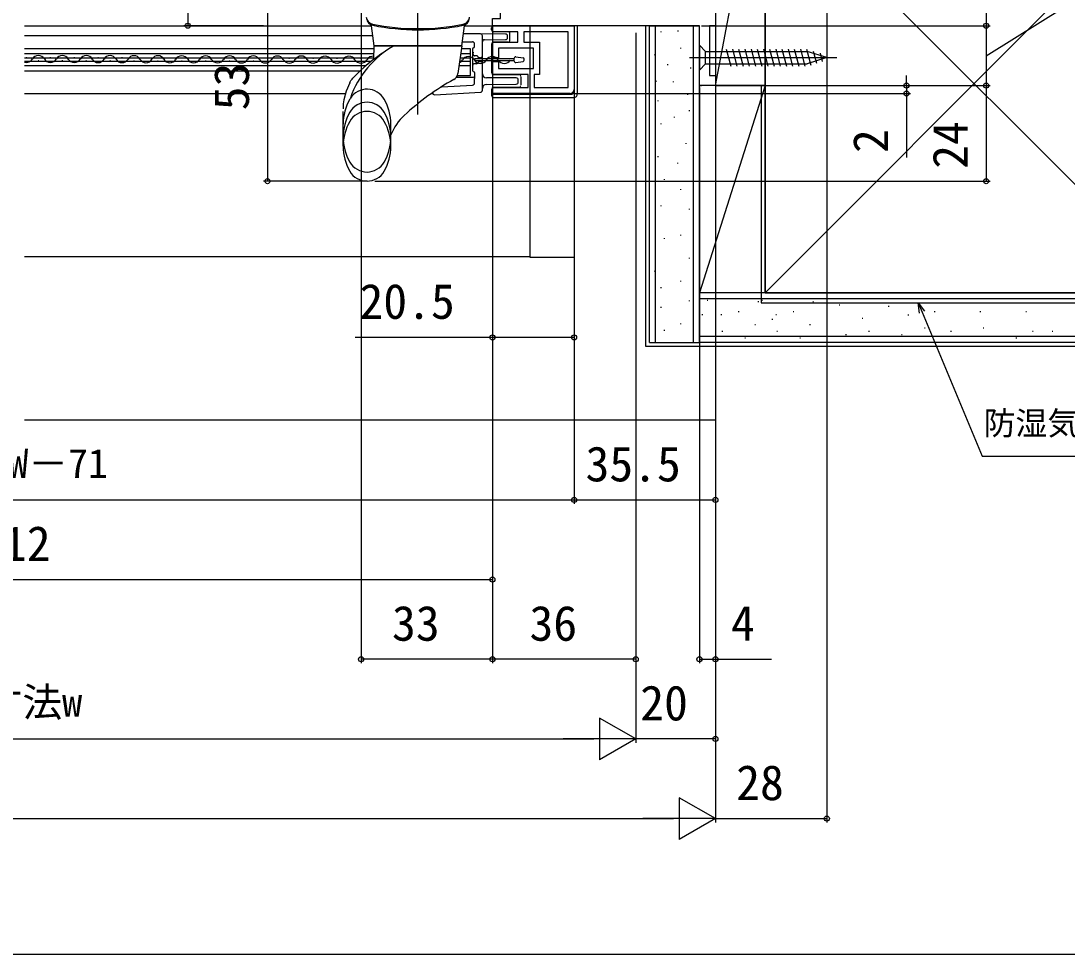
# Model space of a CAD drawing. Units: millimetres, scale not verified. Extents: x -525 to 525, y -783 to 778.
# Drawn here: x 0.6 to 263.4, y -782.7 to -548.5 of the extents above; entities that cross this region are included whole.
import ezdxf
from ezdxf.enums import TextEntityAlignment as Align

# ---------------------------------------------------------------- set-up
doc = ezdxf.new("R2010")
doc.units = ezdxf.units.MM
doc.header["$LTSCALE"] = 4
for name, color, linetype in [('0-3_YKK_11', 7, 'Continuous'), ('0-5_YKK_12', 2, 'Continuous'), ('0-6_YKK_13', 4, 'Continuous'), ('0-8_YKK_D', 6, 'Continuous'), ('0-9_YKK_ZWAK', 7, 'Continuous'), ('0-A_YSS_K', 3, 'Continuous'), ('0-B_YSS_KE', 3, 'Continuous')]:
    doc.layers.add(name, color=color, linetype=linetype)
doc.styles.add('ＭＳ ゴシック', font='')
doc.styles.get('ＭＳ ゴシック').set_extended_font_data('MS Gothic')

msp = doc.modelspace()

# ---------------------------------------------------------------- linework, layer by layer
at = {"layer": '0-3_YKK_11'}
for points in [[(175, -435.7), (175, -496.3), (203, -496.3), (203, -499.7), (201.1, -499.7), (200.6, -499.2), (200.1, -498.7), (175, -498.7), (175, -549.7), (173.5, -549.7), (173.5, -562.2), (175, -562.2), (175, -564.7), (171, -564.7), (171, -549.7), (119, -549.7), (119, -547.9), (121, -547.9), (121, -539.7), (124.3, -539.7)], [(119, -549.7), (139.5, -549.7), (139.5, -565.7)], [(138.5, -566.7), (119, -566.7), (119, -565.2), (128, -565.2), (128, -561.9), (119, -561.9), (119, -558.65), (120.5, -558.65), (120.5, -560.4), (129.3, -560.4), (129.3, -555.3), (120.5, -555.3), (120.5, -557.75), (119, -557.75), (119, -553.8), (125.4, -553.8), (125.4, -551.2), (119, -551.2), (119, -549.7)]]:
    msp.add_lwpolyline(points, dxfattribs=at)
msp.add_lwpolyline([(138, -565.2), (138, -551.2), (126.9, -551.2), (126.9, -553.8), (130.8, -553.8), (130.8, -561.9), (129.5, -561.9), (129.5, -565.2)], close=True, dxfattribs=at)
msp.add_arc((138.5, -565.7), 1, 270.00001, 359.99999, dxfattribs=at)
at = {"layer": '0-5_YKK_12'}
for p, q in [((1.5, -549.7), (88.597, -549.7)), ((112.002, -549.7), (119.5, -549.7)), ((1.5, -552.17), (88.944, -552.17)), ((1.5, -555.37), (89.276, -555.37)), ((89.273, -555.47), (1.5, -555.47)), ((1.5, -556.67), (89.231, -556.67)), ((111.023, -556.67), (113.5, -556.67)), ((113.5, -555.47), (111.191, -555.47)), ((113.5, -562.17), (113.5, -555.47)), ((1.5, -557.72), (89.194, -557.72)), ((1.5, -558.62), (88.573, -558.62)), ((1.5, -559.67), (87.292, -559.67)), ((1.871, -557.634), (2.071, -557.634)), ((4.869, -558.401), (5.069, -558.401)), ((7.871, -557.648), (8.071, -557.649)), ((10.869, -558.415), (11.069, -558.416)), ((13.871, -557.662), (14.071, -557.663)), ((16.869, -558.43), (17.069, -558.43)), ((19.871, -557.677), (20.071, -557.677)), ((22.869, -558.444), (23.069, -558.445)), ((25.871, -557.691), (26.071, -557.692)), ((28.869, -558.459), (29.069, -558.459)), ((31.871, -557.706), (32.071, -557.706)), ((34.869, -558.473), (35.069, -558.473)), ((37.871, -557.72), (38.071, -557.721)), ((40.869, -558.487), (41.069, -558.488)), ((43.871, -557.735), (44.071, -557.735)), ((46.869, -558.502), (47.069, -558.502)), ((49.871, -557.749), (50.071, -557.75)), ((52.869, -558.516), (53.069, -558.517)), ((55.871, -557.764), (56.071, -557.764)), ((58.869, -558.531), (59.069, -558.531)), ((61.871, -557.778), (62.071, -557.778)), ((64.869, -558.545), (65.069, -558.546)), ((67.871, -557.792), (68.071, -557.793)), ((70.869, -558.56), (71.069, -558.56)), ((73.871, -557.807), (74.071, -557.807)), ((76.869, -558.574), (77.069, -558.574)), ((79.871, -557.821), (80.071, -557.822)), ((82.869, -558.588), (83.069, -558.589)), ((85.871, -557.836), (86.071, -557.836)), ((110.601, -559.67), (113.5, -559.67)), ((110.749, -558.62), (113.5, -558.62)), ((110.875, -557.72), (113.5, -557.72)), ((115.871, -557.908), (116.071, -557.908)), ((118.869, -558.675), (119.069, -558.676)), ((121.871, -557.922), (122.071, -557.923)), ((1.5, -560.97), (85.834, -560.97)), ((110.192, -562.17), (113.5, -562.17)), ((171, -564.7), (171.5, -564.7)), ((1.5, -566.67), (82.039, -566.67)), ((103.72, -566.67), (104, -566.67)), ((104, -566.476), (104, -566.67)), ((128.5, -607.7), (1.5, -607.7))]:
    msp.add_line(p, q, dxfattribs=at)
for centre, start, end in [((1.972, -557.175), 254.05507, 330.65963), ((4.968, -558.859), 29.06471, 150.65963), ((7.972, -557.19), 209.06471, 330.65963), ((10.968, -558.874), 29.06471, 150.65963), ((13.972, -557.204), 209.06471, 330.65963), ((16.968, -558.888), 29.06471, 150.65963), ((19.972, -557.219), 209.06471, 330.65963), ((22.968, -558.903), 29.06471, 150.65963), ((25.972, -557.233), 209.06471, 330.65963), ((28.968, -558.917), 29.06471, 150.65963), ((31.972, -557.248), 209.06471, 330.65963), ((34.968, -558.932), 29.06471, 150.65963), ((37.972, -557.262), 209.06471, 330.65963), ((40.968, -558.946), 29.06471, 150.65963), ((43.972, -557.276), 209.06471, 330.65963), ((46.968, -558.96), 29.06471, 150.65963), ((49.972, -557.291), 209.06471, 330.65963), ((52.968, -558.975), 29.06471, 150.65963), ((55.972, -557.305), 209.06471, 330.65963), ((58.968, -558.989), 29.06471, 150.65963), ((61.972, -557.32), 209.06471, 330.65963), ((64.968, -559.004), 29.06471, 150.65963), ((67.972, -557.334), 209.06471, 330.65963), ((70.968, -559.018), 29.06471, 150.65963), ((73.972, -557.349), 209.06471, 330.65963), ((76.968, -559.033), 29.06471, 150.65963), ((79.972, -557.363), 209.06471, 330.65963), ((82.968, -559.047), 29.06471, 150.65963), ((85.972, -557.378), 209.06471, 330.65963), ((88.968, -559.062), 82.33092, 150.65963), ((109.972, -557.435), 294.91828, 330.65963), ((112.968, -559.119), 29.06471, 150.65963), ((115.972, -557.45), 209.06471, 330.65963), ((118.968, -559.134), 29.06471, 150.65963), ((121.972, -557.464), 209.06471, 330.65963)]:
    msp.add_arc(centre, 1.718, start, end, dxfattribs=at)
at = {"layer": '0-6_YKK_13'}
for p, q in [((100.299, -571.955), (100.299, -521.921)), ((89.299, -554.7), (88.599, -549.713)), ((111.299, -554.7), (112, -549.713)), ((122.304, -551.775), (116.004, -551.72)), ((118.8, -550.7), (118.8, -550.2)), ((122.9, -551.2), (119.3, -551.2)), ((123.4, -553.3), (123.4, -551.7)), ((139.6, -565.9), (139.6, -549.7)), ((111.437, -553.72), (114, -553.72)), ((114.5, -554.92), (114.5, -554.22)), ((116.5, -556.334), (116.5, -552.22)), ((116.996, -553.216), (122.304, -553.169)), ((118.8, -554.3), (118.8, -561.4)), ((122.9, -553.8), (119.3, -553.8)), ((122.8, -552.669), (122.8, -552.275)), ((89.179, -558.152), (89.299, -554.7)), ((89.299, -554.7), (111.299, -554.7)), ((111.299, -554.7), (89.299, -554.7)), ((111.299, -554.7), (110.314, -561.709)), ((114, -555.512), (114, -560.921)), ((114.127, -556.334), (114.092, -556.72)), ((116.5, -557.246), (116.5, -556.334)), ((171.001, -554.6), (172.551, -556.15)), ((172.551, -556.15), (198.085, -556.15)), ((177.746, -555.6), (178.871, -559.8)), ((179.299, -555.6), (180.424, -559.8)), ((180.852, -555.6), (181.977, -559.8)), ((182.404, -555.6), (183.53, -559.8)), ((183.957, -555.6), (185.083, -559.8)), ((185.51, -555.6), (186.636, -559.8)), ((187.063, -555.6), (188.189, -559.8)), ((188.616, -555.6), (189.742, -559.8)), ((190.169, -555.6), (191.295, -559.8)), ((191.722, -555.6), (192.847, -559.8)), ((193.275, -555.6), (194.4, -559.8)), ((194.828, -555.6), (195.953, -559.8)), ((196.381, -555.6), (197.506, -559.8)), ((197.934, -555.6), (198.99, -559.541)), ((203.001, -557.7), (198.085, -556.15)), ((199.608, -556.053), (200.422, -559.089)), ((201.304, -556.588), (201.854, -558.638)), ((124.504, -558), (114.504, -558)), ((114.522, -557.22), (114.593, -557.22)), ((114.593, -559.22), (114.522, -559.22)), ((114.593, -557.22), (114.592, -557.22)), ((115, -557.22), (114.593, -557.22)), ((115.5, -557.72), (115.5, -557.744)), ((116, -557.744), (115.5, -557.744)), ((115.5, -557.744), (115.5, -558)), ((115.5, -558.4), (115.5, -558.696)), ((115.5, -558.696), (115.5, -558.72)), ((115.5, -558.696), (116, -558.696)), ((116, -557.744), (116, -558)), ((116, -558.4), (116, -558.696)), ((116.5, -558.043), (116.5, -557.246)), ((116.5, -560.106), (116.5, -559.194)), ((124.504, -558.605), (124.504, -557.795)), ((124.846, -557.498), (126.746, -557.765)), ((124.846, -558.902), (126.746, -558.635)), ((127.004, -558.338), (127.004, -558.062)), ((168.501, -557.7), (205.501, -557.7)), ((172.551, -559.25), (198.085, -559.25)), ((203.001, -557.7), (198.085, -559.25)), ((203.001, -557.7), (198.085, -559.25)), ((114.567, -562.853), (114.567, -561.52)), ((116.5, -565.89), (116.5, -560.106)), ((119.3, -561.9), (125.6, -561.9)), ((83.937, -562.855), (83.932, -562.862)), ((106.248, -565.048), (106.313, -564.98)), ((106.313, -564.98), (114.029, -564.576)), ((109.99, -562.553), (114.267, -562.553)), ((114.503, -562.917), (114.567, -562.853)), ((114.503, -564.076), (114.503, -562.917)), ((125.004, -562.794), (117.491, -562.729)), ((117.491, -564.411), (125.004, -564.346)), ((125.5, -563.846), (125.5, -563.294)), ((126.1, -562.5), (126.1, -564.5)), ((104, -566.476), (104, -566.493)), ((104.526, -566.992), (116.026, -566.39)), ((106.154, -565.053), (106.248, -565.048)), ((118.8, -565.7), (118.8, -567.2)), ((118.8, -566.9), (138.6, -566.9)), ((125.6, -565.2), (119.3, -565.2)), ((119.3, -567.7), (139.4, -567.7)), ((81.499, -579.95), (81.499, -571.2))]:
    msp.add_line(p, q, dxfattribs=at)
for points in [[(116.004, -551.72), (116, -551.72), (111.713, -551.757)], [(140.4, -566.7), (140.4, -549.7), (119.3, -549.7)], [(171.001, -554.6), (171.001, -560.8), (172.551, -559.25), (172.551, -556.15)], [(114.504, -558), (114.504, -558.4), (124.504, -558.4)], [(115, -559.22), (114.593, -559.22), (114.592, -559.22)], [(116.5, -559.194), (116.5, -558.397), (116.5, -558.043)], [(83.151, -563.986), (82.234, -566.068), (81.671, -568.322), (81.543, -569.33), (81.487, -570.544)], [(83.151, -563.977), (83.252, -563.8), (83.359, -563.626), (83.472, -563.456), (83.59, -563.289), (83.759, -563.068), (83.939, -562.854)], [(83.151, -563.977), (83.252, -563.8), (83.359, -563.626), (83.472, -563.456), (83.59, -563.289), (83.759, -563.068), (83.932, -562.862)], [(93.499, -579.95), (93.499, -577.066), (93.499, -574.075)]]:
    msp.add_lwpolyline(points, dxfattribs=at)
msp.add_lwpolyline([(128.5, -549.7), (139.5, -549.7), (139.5, -607.9), (128.5, -607.9)], close=True, dxfattribs=at)
for centre, radius, start, end in [((89.306, -547.327), 2, 185, 258.63714), ((89.35, -547.615), 2, 185, 258.68311), ((111.249, -547.615), 2, 281.31689, 355), ((111.293, -547.327), 2, 281.36286, 355), ((88.103, -549.783), 0.5, 8, 60.10277), ((100.299, -492.62), 57.8, 258.63714, 281.36286), ((100.299, -492.9), 57.8, 258.68311, 281.31689), ((112.495, -549.783), 0.5, 119.89723, 172), ((116, -552.22), 0.5, 0, 89.5), ((119.3, -550.2), 0.5, 90, 180), ((119.3, -550.7), 0.5, 180, 270), ((122.3, -552.275), 0.5, 0, 89.5), ((122.9, -551.7), 0.5, 0, 90), ((117, -553.716), 0.5, 90.5, 180), ((119.3, -554.3), 0.5, 90, 180), ((122.3, -552.669), 0.5, 270.5, 0), ((122.9, -553.3), 0.5, 270, 0), ((105.929, -575.61), 23.9, 118.9674, 161.04434), ((115.179, -592.4), 43, 122.48461, 136.59983), ((114.522, -559.72), 0.5, 90.00106, 180.00113), ((115, -557.72), 0.5, 0, 90), ((115, -558.72), 0.5, 270, 0), ((116.001, -557.245), 0.499, 269.86814, 359.86749), ((116.001, -559.195), 0.499, 0.13256, 90.13181), ((124.804, -557.795), 0.3, 82, 180), ((124.804, -558.605), 0.3, 180, 278), ((126.704, -558.062), 0.3, 0, 82), ((126.704, -558.338), 0.3, 278, 0), ((108.334, -561.431), 2, 299.14287, 352), ((117.5, -561.729), 1, 180, 269.5), ((119.3, -561.4), 0.5, 180, 270), ((125.6, -562.4), 0.5, 0, 90), ((141.449, -620.823), 66, 119.14287, 132.53524), ((114.003, -564.076), 0.5, 273.00166, 359.99834), ((117.5, -565.411), 1, 90.5, 180), ((125, -563.294), 0.5, 0, 89.5), ((125, -563.846), 0.5, 270.5, 0), ((125.6, -564.7), 0.5, 270, 0), ((87.499, -570.611), 5, 29.86283, 146.75851), ((104.5, -566.493), 0.5, 180, 273), ((116, -565.89), 0.5, 273, 0), ((119.3, -565.7), 0.5, 90, 180), ((119.3, -567.2), 0.5, 180, 270), ((138.6, -565.9), 1, 270, 0), ((139.4, -566.7), 1, 270, 0), ((94.031, -574.361), 12.531, 150.13717, 180), ((87.499, -570.611), 5, 146.75851, 150.13717), ((87.499, -573.901), 5, 29.86283, 150.13717), ((80.968, -574.361), 12.531, 0, 29.86283), ((94.031, -577.651), 12.531, 150.13717, 209.86283), ((87.499, -576.2), 5, 29.86283, 150.13717), ((80.968, -577.651), 12.531, 330.13717, 29.86283), ((105.619, -581.769), 13, 132.53524, 158.78961), ((94.031, -579.95), 12.531, 150.13717, 180), ((80.968, -579.95), 12.531, 0, 29.86283), ((94.031, -579.95), 12.531, 180, 209.86283), ((80.968, -579.95), 12.531, 330.13717, 0), ((87.499, -581.401), 5, 209.86283, 330.13717), ((87.499, -583.7), 5, 209.86283, 330.13717)]:
    msp.add_arc(centre, radius, start, end, dxfattribs=at)
for centre, major_axis, ratio, start_param, end_param in [((114, -554.22), (-0.354, -0.354), 0.999924, 2.3562326, 3.9269527), ((114.3, -555.512), (-0.212, 0.212), 0.999924, 5.6652293, 7.0685454), ((114.592, -556.72), (-0.337, 0.369), 0.999579, 0.8308003, 2.4007602), ((114.2, -554.92), (-0.212, 0.212), 0.999924, 2.5236367, 3.9269527), ((114.3, -560.921), (-0.212, -0.212), 0.999924, 5.4978252, 7.0138864), ((114.267, -561.52), (-0.212, -0.212), 0.999924, 2.3562326, 3.8722937), ((114.267, -562.853), (-0.212, -0.212), 0.999924, 2.3562326, 3.9269527), ((106.233, -564.748), (0.207, 0.218), 0.99992, 3.694205, 3.9531306)]:
    msp.add_ellipse(centre, major_axis=major_axis, ratio=ratio, start_param=start_param, end_param=end_param, dxfattribs=at)
at = {"layer": '0-8_YKK_D'}
for p, q in [((42.499, -434.7), (42.499, -549.7)), ((203, -499.589), (203, -749.7)), ((243, -499.7), (243, -549.7)), ((62.499, -535.7), (62.499, -588.7)), ((86, -535.7), (86, -709.7)), ((61.499, -549.7), (41.499, -549.7)), ((119, -549.8), (119, -689.7)), ((119, -551.427), (119, -709.7)), ((155, -551.427), (155, -709.7)), ((171.5, -549.7), (244, -549.7)), ((172.5, -549.7), (244, -549.7)), ((243, -549.7), (243, -564.7)), ((119, -552.427), (119, -709.7)), ((139.5, -558.95), (139.5, -669.7)), ((223, -564.7), (223, -562.15)), ((175, -564.45), (175, -729.7)), ((175, -564.45), (175, -749.7)), ((175, -564.7), (175, -669.7)), ((175.5, -564.7), (244, -564.7)), ((180.25, -564.7), (224, -564.7)), ((191.786, -564.7), (244, -564.7)), ((223, -564.7), (223, -566.7)), ((243, -564.7), (243, -588.7)), ((119, -566.95), (119, -628.9)), ((139.5, -566.7), (224, -566.7)), ((139.5, -566.7), (139.5, -628.9)), ((171, -565.2), (171, -709.7)), ((175, -565.2), (175, -709.7)), ((223, -566.7), (223, -582.755)), ((155, -568.7), (155, -729.7)), ((155, -569.7), (155, -729.7)), ((175, -568.7), (175, -749.7)), ((87.499, -588.7), (61.499, -588.7)), ((89.499, -588.7), (244, -588.7)), ((139.5, -615.1), (139.5, -669.7)), ((-139.5, -668.7), (139.5, -668.7)), ((139.5, -668.7), (175, -668.7)), ((-119, -688.7), (119, -688.7)), ((119, -708.7), (86, -708.7)), ((155, -708.7), (119, -708.7)), ((155, -728.7), (145.907, -723.45)), ((145.907, -723.45), (145.907, -733.95)), ((-144.5, -728.7), (144.5, -728.7)), ((155, -728.7), (136.813, -728.7)), ((155, -728.7), (145.907, -733.95)), ((175, -728.7), (155, -728.7)), ((175, -748.7), (165.907, -743.45)), ((165.907, -743.45), (165.907, -753.95)), ((-164.5, -748.7), (164.5, -748.7)), ((175, -748.7), (156.813, -748.7)), ((175, -748.7), (165.907, -753.95)), ((175, -748.7), (203, -748.7))]:
    msp.add_line(p, q, dxfattribs=at)
for points in [[(243, -557.2), (263, -544.784), (263, -526.056)], [(226.312, -621.817), (225.963, -619.2), (227.573, -621.292)], [(225.963, -619.2), (226.943, -621.554), (241.992, -657.709), (361.907, -657.709)], [(139.5, -627.9), (119, -627.9), (84.495, -627.9)], [(171, -708.7), (175, -708.7), (189.118, -708.7)]]:
    msp.add_lwpolyline(points, dxfattribs=at)
for centre in [(42.499, -549.7), (243, -549.7), (243, -549.7), (223, -564.7), (243, -564.7), (243, -564.7), (223, -566.7), (62.499, -588.7), (243, -588.7), (119, -627.9), (139.5, -627.9), (139.5, -668.7), (139.5, -668.7), (175, -668.7), (119, -688.7), (86, -708.7), (119, -708.7), (119, -708.7), (155, -708.7), (171, -708.7), (175, -708.7), (175, -728.7), (203, -748.7)]:
    msp.add_circle(centre, 0.637, dxfattribs=at)
at = {"layer": '0-9_YKK_ZWAK'}
msp.add_lwpolyline([(-525, -782.7), (525, -782.7), (525, 747.3)], dxfattribs=at)
at = {"layer": '0-A_YSS_K'}
for p, q in [((174.997, -564.7), (187.498, -499.7)), ((187.5, -511.7), (292.5, -616.7)), ((187.5, -616.7), (292.5, -511.7)), ((157.5, -630.2), (157.5, -549.7)), ((160, -629.2), (160, -549.7)), ((161.341, -551.119), (161.341, -551.319)), ((165.552, -550.892), (165.552, -551.092)), ((169.5, -629.2), (169.5, -549.7)), ((159.692, -556.888), (159.692, -557.088)), ((166.286, -555.24), (166.286, -555.44)), ((162.989, -559.361), (162.989, -559.561)), ((168.78, -560.182), (168.78, -560.382)), ((160.095, -563.5), (160.095, -563.7)), ((164.383, -563.69), (164.383, -563.89)), ((171, -616.7), (171, -564.251)), ((187.5, -564.7), (171, -564.7)), ((187.5, -564.7), (171, -616.7)), ((187.5, -616.7), (187.5, -564.7)), ((168.001, -566.808), (168.001, -567.008)), ((160.517, -568.426), (160.517, -568.626)), ((164.637, -572.547), (164.637, -572.747)), ((168.434, -570.899), (168.434, -571.099)), ((161.341, -574.195), (161.341, -574.395)), ((167.61, -579.14), (167.61, -579.34)), ((160.517, -582.437), (160.517, -582.637)), ((165.462, -584.085), (165.462, -584.285)), ((162.165, -588.206), (162.165, -588.406)), ((166.286, -590.679), (166.286, -590.879)), ((161.341, -594.799), (161.341, -594.999)), ((168.434, -595.624), (168.434, -595.824)), ((162.165, -602.972), (162.165, -603.172)), ((166.286, -602.148), (166.286, -602.348)), ((168.434, -607.917), (168.434, -608.117)), ((159.692, -611.214), (159.692, -611.414)), ((166.286, -613.686), (166.286, -613.886)), ((161.341, -615.335), (161.341, -615.535)), ((187.5, -616.7), (171, -616.7)), ((168.434, -618.631), (168.434, -618.831)), ((352.494, -618.2), (171, -618.2)), ((172.911, -618.53), (173.111, -618.53)), ((185.708, -618.919), (185.908, -618.919)), ((186.684, -618.53), (186.884, -618.53)), ((199.481, -618.919), (199.681, -618.919)), ((206.108, -619.699), (206.308, -619.699)), ((210.199, -619.266), (210.399, -619.266)), ((218.44, -620.09), (218.64, -620.09)), ((234.923, -619.266), (235.123, -619.266)), ((247.217, -619.266), (247.417, -619.266)), ((257.931, -619.266), (258.131, -619.266)), ((161.341, -620.28), (161.341, -620.48)), ((171.616, -622.148), (171.816, -622.148)), ((176.419, -622.148), (176.619, -622.148)), ((180.767, -621.414), (180.967, -621.414)), ((190.192, -622.148), (190.392, -622.148)), ((194.54, -621.414), (194.74, -621.414)), ((223.385, -622.238), (223.585, -622.238)), ((229.978, -621.414), (230.178, -621.414)), ((241.448, -621.414), (241.648, -621.414)), ((252.986, -621.414), (253.186, -621.414)), ((166.286, -624.401), (166.286, -624.601)), ((184.887, -624.711), (185.087, -624.711)), ((189.216, -623.317), (189.416, -623.317)), ((198.66, -624.711), (198.86, -624.711)), ((202.989, -623.317), (203.189, -623.317)), ((211.847, -623.062), (212.047, -623.062)), ((162.165, -626.049), (162.165, -626.249)), ((352.494, -627.7), (171, -627.7)), ((176.646, -626.359), (176.846, -626.359)), ((182.415, -628.007), (182.615, -628.007)), ((187.463, -627.605), (187.663, -627.605)), ((189.027, -627.605), (189.227, -627.605)), ((190.419, -626.359), (190.619, -626.359)), ((196.188, -628.007), (196.388, -628.007)), ((202.8, -627.605), (203, -627.605)), ((207.726, -627.183), (207.926, -627.183)), ((213.495, -626.359), (213.695, -626.359)), ((221.737, -627.183), (221.937, -627.183)), ((227.506, -625.535), (227.706, -625.535)), ((234.099, -626.359), (234.299, -626.359)), ((242.272, -625.535), (242.472, -625.535)), ((250.514, -628.007), (250.714, -628.007)), ((254.635, -626.359), (254.835, -626.359)), ((259.579, -626.359), (259.78, -626.359)), ((352.494, -630.2), (157.5, -630.2)), ((175, -629.2), (175, -648.7)), ((175, -648.7), (1.497, -648.7))]:
    msp.add_line(p, q, dxfattribs=at)
msp.add_lwpolyline([(187.498, -564.7), (187.498, -499.7), (174.998, -499.7), (174.997, -564.7)], close=True, dxfattribs=at)
at = {"layer": '0-B_YSS_KE'}
for p, q in [((158.5, -629.2), (158.5, -549.7)), ((158.5, -549.7), (171, -549.7)), ((171, -629.2), (171, -549.7)), ((186.5, -564.7), (186.5, -619.2)), ((352.494, -616.7), (171, -616.7)), ((171, -629.2), (171, -616.7)), ((186.5, -619.2), (352.494, -619.2)), ((158.5, -629.2), (171, -629.2)), ((352.494, -629.2), (171, -629.2))]:
    msp.add_line(p, q, dxfattribs=at)
msp.add_lwpolyline([(292.5, -511.7), (187.5, -511.7), (187.5, -616.7), (292.5, -616.7)], dxfattribs=at)

# ---------------------------------------------------------------- texts
at = {"layer": '0-8_YKK_D', "style": 'ＭＳ ゴシック'}
for s, p in [('53', (60.499, -570.927)), ('24', (241, -585.598)), ('2', (221, -581.641))]:
    msp.add_text(s, height=8.798, rotation=90, dxfattribs=at).set_placement(p, align=Align.BOTTOM_LEFT)
for s, height, p in [('20.5', 8.798, (85.609, -625.9)), ('防湿気密フィルム（別途）', 5.865, (242.371, -654.145)), ('網戸出来幅＝W－71', 7.331, (-62.557, -665.393)), ('35.5', 8.798, (142.386, -666.7)), ('W－112', 8.798, (-27.92, -686.7)), ('33', 8.798, (93.773, -706.7)), ('36', 8.798, (128.307, -706.7)), ('4', 8.798, (178.936, -706.7)), ('内法基準寸法w', 7.331, (-49.063, -725.336)), ('20', 8.798, (156.136, -726.7)), ('28', 8.798, (180.239, -746.7))]:
    msp.add_text(s, height=height, dxfattribs=at).set_placement(p, align=Align.BOTTOM_LEFT)

doc.saveas('drawing.dxf')
